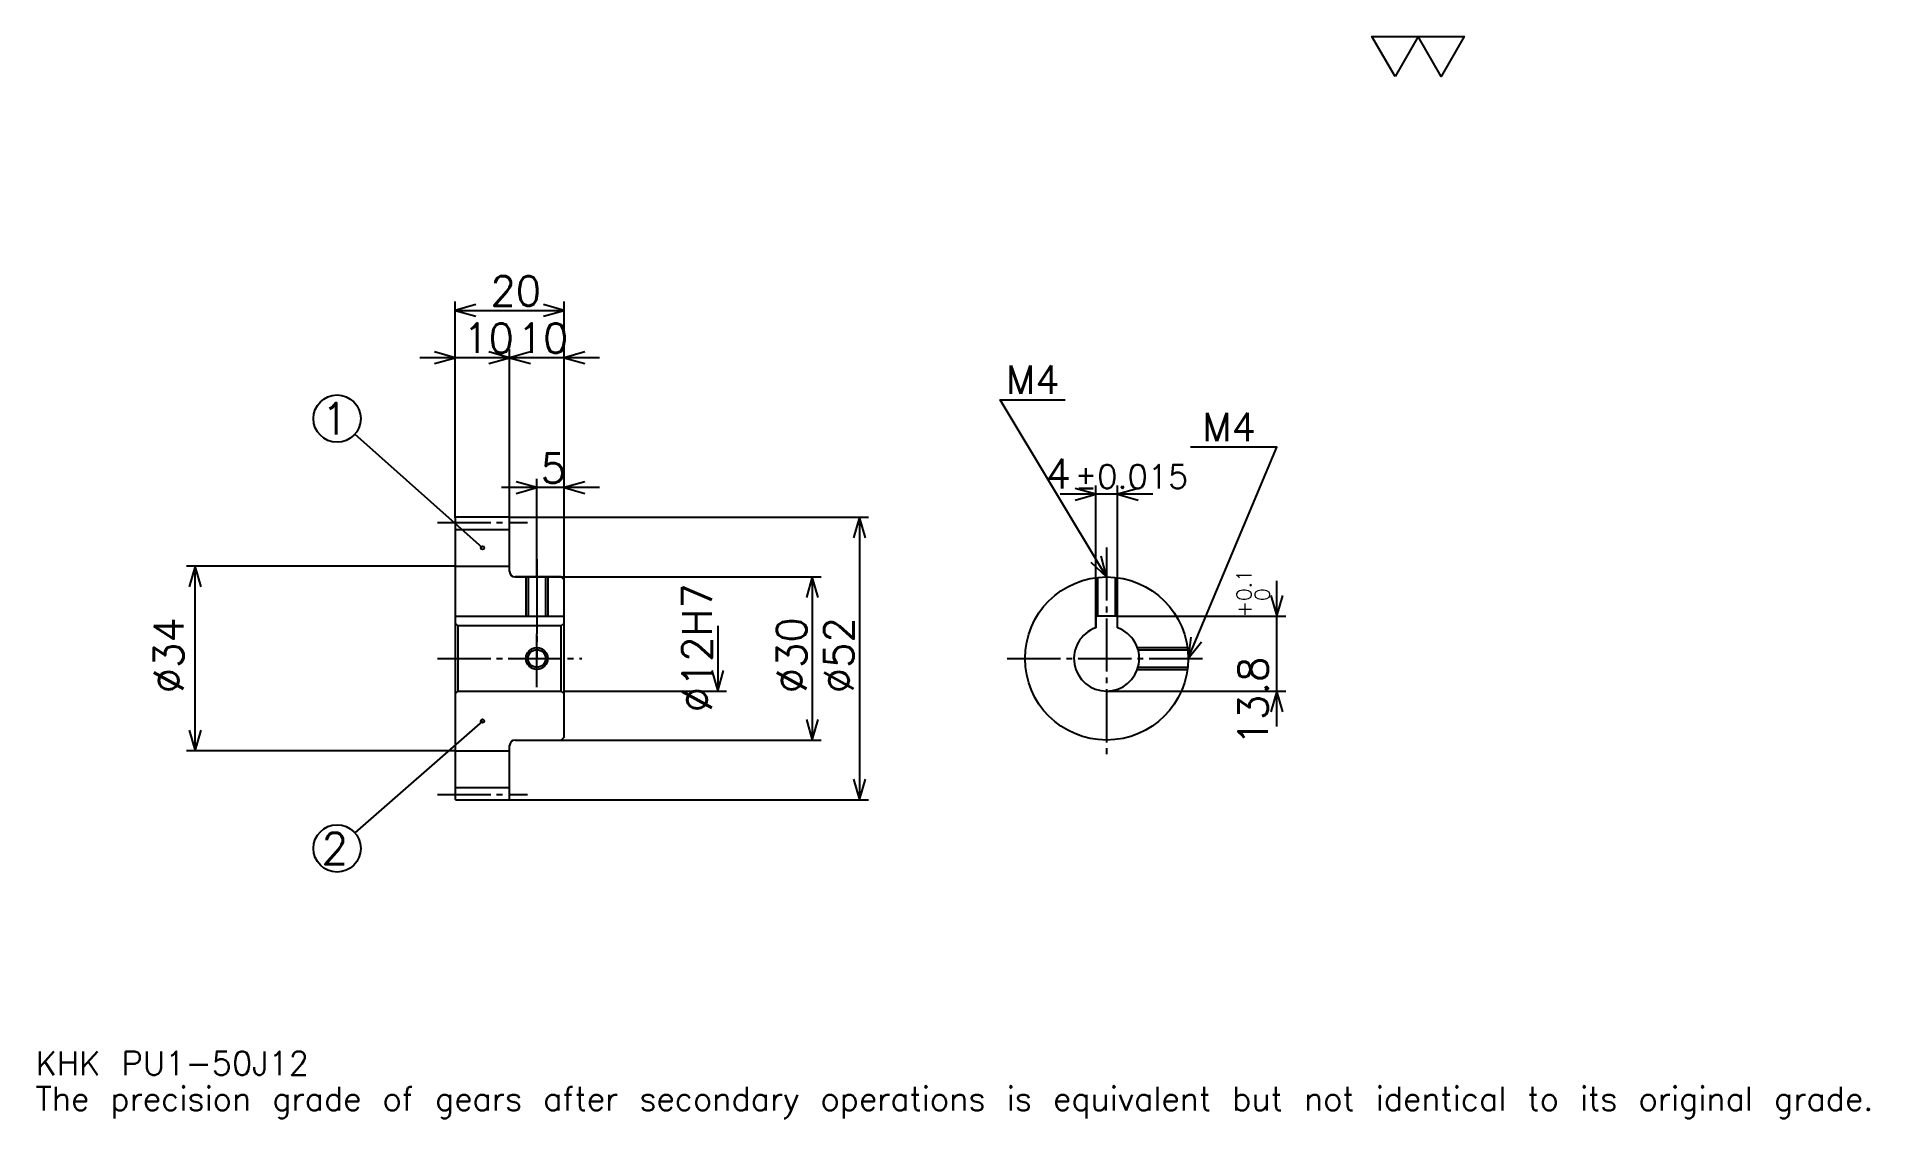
# Model space of a CAD drawing. Extents: x 11 to 348, y 4 to 203.
import ezdxf

# ---------------------------------------------------------------- set-up
doc = ezdxf.new("R2010")
doc.units = 0
doc.linetypes.add('DASHDOT', pattern=[13.04348, 9.782609, -1.086957, 1.086957, -1.086957])
doc.layers.get('0').update_dxf_attribs({"linetype": 'CONTINUOUS'})
doc.layers.add('DASHDOT', color=6, linetype='DASHDOT')
doc.styles.add('KANJI', font='TXT', dxfattribs={"bigfont": 'BIGFONT'})

msp = doc.modelspace()

# ---------------------------------------------------------------- linework, layer by layer
at = {"color": 5}
for p, q in [((88.043472, 114.58696), (88.043472, 154.260864)), ((88.043472, 152.630432), (108.043472, 152.630432)), ((108.043472, 114.58696), (108.043472, 154.260864)), ((98.043472, 114.58696), (98.043472, 145.565216)), ((104.565216, 143.934784), (81.521736, 143.934784)), ((114.565216, 143.934784), (91.521736, 143.934784)), ((93.043472, 108.96196), (69.554184, 129.83783)), ((103.043472, 114.58696), (103.043472, 121.652176)), ((114.565216, 120.021744), (96.521736, 120.021744)), ((216.347824, 118.804352), (199.304352, 118.804352)), ((205.82608, 96.386963), (205.82608, 120.434784)), ((209.82608, 96.386963), (209.82608, 120.434784)), ((88.043472, 114.486961), (88.043472, 114.58696)), ((97.943474, 114.58696), (108.043472, 114.58696)), ((98.043472, 114.486961), (98.043472, 114.58696)), ((103.043472, 103.58696), (103.043472, 114.58696)), ((103.043472, 103.58696), (103.043472, 114.58696)), ((108.043472, 114.58696), (164.021729, 114.58696)), ((108.043472, 103.08696), (108.043472, 114.58696)), ((162.391296, 114.58696), (162.391296, 62.58696)), ((88.043472, 105.58696), (38.586948, 105.58696)), ((40.217384, 71.58696), (40.217384, 105.58696)), ((99.043472, 103.58696), (108.043472, 103.58696)), ((108.043472, 103.58696), (155.32608, 103.58696)), ((153.695648, 103.58696), (153.695648, 73.58696)), ((239.130432, 76.065224), (239.130432, 102.908699)), ((136.304352, 94.58696), (136.304352, 82.58696)), ((209.82608, 96.386963), (240.760864, 96.386963)), ((108.043472, 82.58696), (137.934784, 82.58696)), ((207.82608, 82.58696), (240.760864, 82.58696)), ((93.043472, 77.08696), (69.573845, 56.513828)), ((88.043472, 71.58696), (38.586948, 71.58696)), ((99.043472, 73.58696), (108.043472, 73.58696)), ((108.043472, 73.58696), (155.32608, 73.58696)), ((97.943474, 62.58696), (108.043472, 62.58696)), ((108.043472, 62.58696), (164.021729, 62.58696))]:
    msp.add_line(p, q, dxfattribs=at)
at = {"color": 4}
for p, q in [((88.043472, 112.33696), (98.043472, 112.33696)), ((88.043472, 105.58696), (98.043472, 105.58696)), ((88.043472, 96.386963), (108.043472, 96.386963)), ((88.543472, 94.58696), (88.543472, 82.58696)), ((107.543472, 94.58696), (108.043472, 95.08696)), ((107.543472, 82.58696), (108.043472, 82.08696)), ((88.043472, 71.58696), (98.043472, 71.58696)), ((88.043472, 64.83696), (98.043472, 64.83696))]:
    msp.add_line(p, q, dxfattribs=at)
at = {"color": 7}
msp.add_lwpolyline([(260.869568, 195.652176), (256.630432, 203), (273.586975, 203), (269.347839, 195.652176), (265.108704, 203), (260.869568, 195.652176)], dxfattribs=at)
at = {"color": 5}
for points in [[(91.847816, 153.717407), (88.043472, 152.630432), (91.847816, 151.543488)], [(104.23912, 151.543488), (108.043472, 152.630432), (104.23912, 153.717407)], [(84.239128, 142.847824), (88.043472, 143.934784), (84.239128, 145.021744)], [(94.23912, 142.847824), (98.043472, 143.934784), (94.23912, 145.021744)], [(101.847824, 145.021744), (98.043472, 143.934784), (101.847824, 142.847824)], [(111.847824, 145.021744), (108.043472, 143.934784), (111.847824, 142.847824)], [(207.82608, 103.58696), (188.260864, 136.195648), (200.217377, 136.195648)], [(222.82608, 88.58696), (239.130432, 127.5), (223.260864, 127.5)], [(99.23912, 118.934784), (103.043472, 120.021744), (99.23912, 121.108704)], [(111.847824, 121.108704), (108.043472, 120.021744), (111.847824, 118.934784)], [(202.021729, 117.717392), (205.82608, 118.804352), (202.021729, 119.891312)], [(213.630432, 119.891312), (209.82608, 118.804352), (213.630432, 117.717392)], [(163.478256, 110.782608), (162.391296, 114.58696), (161.304337, 110.782608)], [(41.30434, 101.782608), (40.217384, 105.58696), (39.130428, 101.782608)], [(204.936707, 106.289925), (207.82608, 103.58696), (206.800812, 107.408394)], [(154.782608, 99.782608), (153.695648, 103.58696), (152.608688, 99.782608)], [(238.043472, 100.191307), (239.130432, 96.386963), (240.217392, 100.191307)], [(223.293732, 92.515808), (222.82608, 88.58696), (225.298767, 91.675713)], [(135.217392, 86.391304), (136.304352, 82.58696), (137.391296, 86.391304)], [(240.217392, 78.782608), (239.130432, 82.58696), (238.043472, 78.782608)], [(39.130428, 75.391312), (40.217384, 71.58696), (41.30434, 75.391312)], [(152.608688, 77.391312), (153.695648, 73.58696), (154.782608, 77.391312)], [(161.304337, 66.391312), (162.391296, 62.58696), (163.478256, 66.391312)]]:
    msp.add_lwpolyline(points, dxfattribs=at)
at = {"color": 4}
for points in [[(98.043472, 104.58696), (98.043472, 114.486961), (97.943474, 114.58696), (88.143471, 114.58696), (88.043472, 114.486961), (88.043472, 82.08696)], [(99.043472, 73.58696), (107.543472, 73.58696), (108.043472, 74.08696), (108.043472, 103.08696), (107.543472, 103.58696), (99.043472, 103.58696)], [(101.043472, 103.58696), (101.043472, 96.386963)], [(101.42347, 103.58696), (101.42347, 96.386963)], [(104.663475, 103.58696), (104.663475, 96.386963)], [(105.043472, 103.58696), (105.043472, 96.386963)], [(205.82608, 94.243813), (205.82608, 103.453026)], [(206.206085, 96.386963), (206.206085, 103.499222)], [(209.446075, 96.386963), (209.446075, 103.499222)], [(209.82608, 94.243813), (209.82608, 103.453026)], [(88.043472, 82.08696), (88.543472, 82.58696), (107.543472, 82.58696), (107.543472, 94.58696), (88.543472, 94.58696), (88.043472, 95.08696)], [(209.82608, 94.243813), (209.82608, 96.386963), (205.82608, 96.386963), (205.82608, 94.243813)], [(213.482941, 90.58696), (222.692154, 90.58696)], [(213.603241, 90.206963), (222.738342, 90.206963)], [(213.482941, 86.58696), (222.692154, 86.58696)], [(213.603241, 86.966957), (222.738342, 86.966957)], [(88.043472, 82.08696), (88.043472, 62.686958), (88.143471, 62.58696), (97.943474, 62.58696), (98.043472, 62.686958), (98.043472, 72.58696)]]:
    msp.add_lwpolyline(points, dxfattribs=at)
at = {"color": 5}
for centre, radius in [((66.304344, 132.726089), 4.347826), ((93.043472, 108.96196), 0.326087), ((93.043472, 77.08696), 0.326087), ((66.304344, 53.647831), 4.347826)]:
    msp.add_circle(centre, radius, dxfattribs=at)
at = {"color": 4}
for centre, radius in [((207.82608, 88.58696), 15), ((103.043472, 88.58696), 1.62)]:
    msp.add_circle(centre, radius, dxfattribs=at)
at = {"color": 7}
msp.add_circle((103.043472, 88.58696), 2, dxfattribs=at)
at = {"color": 4}
for centre, radius, start, end in [((99.043472, 104.58696), 1, 180, 270), ((207.82608, 88.58696), 6, 109.47122094, 70.52877906), ((99.043472, 72.58696), 1, 90, 180)]:
    msp.add_arc(centre, radius, start, end, dxfattribs=at)
at = {"layer": 'DASHDOT', "color": 7}
for p, q in [((84.7826, 113.58696), (101.304344, 113.58696)), ((207.82608, 109.021744), (207.82608, 70.326088)), ((103.043472, 103.58696), (103.043472, 88.58696)), ((84.7826, 88.58696), (111.304344, 88.58696)), ((189.565216, 88.58696), (226.086945, 88.58696)), ((84.7826, 63.58696), (101.304344, 63.58696))]:
    msp.add_line(p, q, dxfattribs=at)
for points in [[(103.043472, 106.847832), (103.043472, 93.126091)], [(103.043472, 83.326088), (103.043472, 93.847832)], [(97.7826, 88.58696), (108.304344, 88.58696)]]:
    msp.add_lwpolyline(points, dxfattribs=at)

# ---------------------------------------------------------------- texts
at = {"color": 7, "style": 'KANJI'}
for s, height, p in [('20', 5.434783, (94.510864, 153.5)), ('10', 5.434783, (89.510864, 144.804352)), ('10', 5.434783, (99.510864, 144.804352)), ('M4', 5.217392, (189.347809, 137.282608)), ('1', 5.797101, (63.405792, 129.827545)), ('M4', 5.217392, (225.434784, 128.58696)), ('5', 5.434783, (103.777168, 120.891312)), ('4', 5.434783, (196.607605, 119.891312)), ('%%p0.015', 4.347826, (201.987381, 119.891312)), ('2', 5.797101, (63.405792, 50.749279)), ('KHK PU1-50J12', 4.347826, (10.869565, 11.956522)), ('The precision grade of gears after secondary operations is equivalent but not identical to its original grade.', 4.347826, (10.869565, 5.434783))]:
    msp.add_text(s, height=height, dxfattribs=at).set_placement(p)
for s, height, p in [('%%c12H7', 5.434783, (135.217392, 78.66848)), ('0.1', 2.717391, (234.456512, 99.177818)), ('0', 2.717391, (237.82608, 99.177818)), ('+', 2.717391, (234.456512, 96.134338)), ('%%c34', 5.434783, (38.043472, 82.201088)), ('%%c30', 5.434783, (152.608688, 82.201088)), ('%%c52', 5.434783, (161.304337, 82.201096)), ('13.8', 5.434783, (237.5, 72.610451))]:
    msp.add_text(s, height=height, rotation=90, dxfattribs=at).set_placement(p)

doc.saveas('drawing.dxf')
